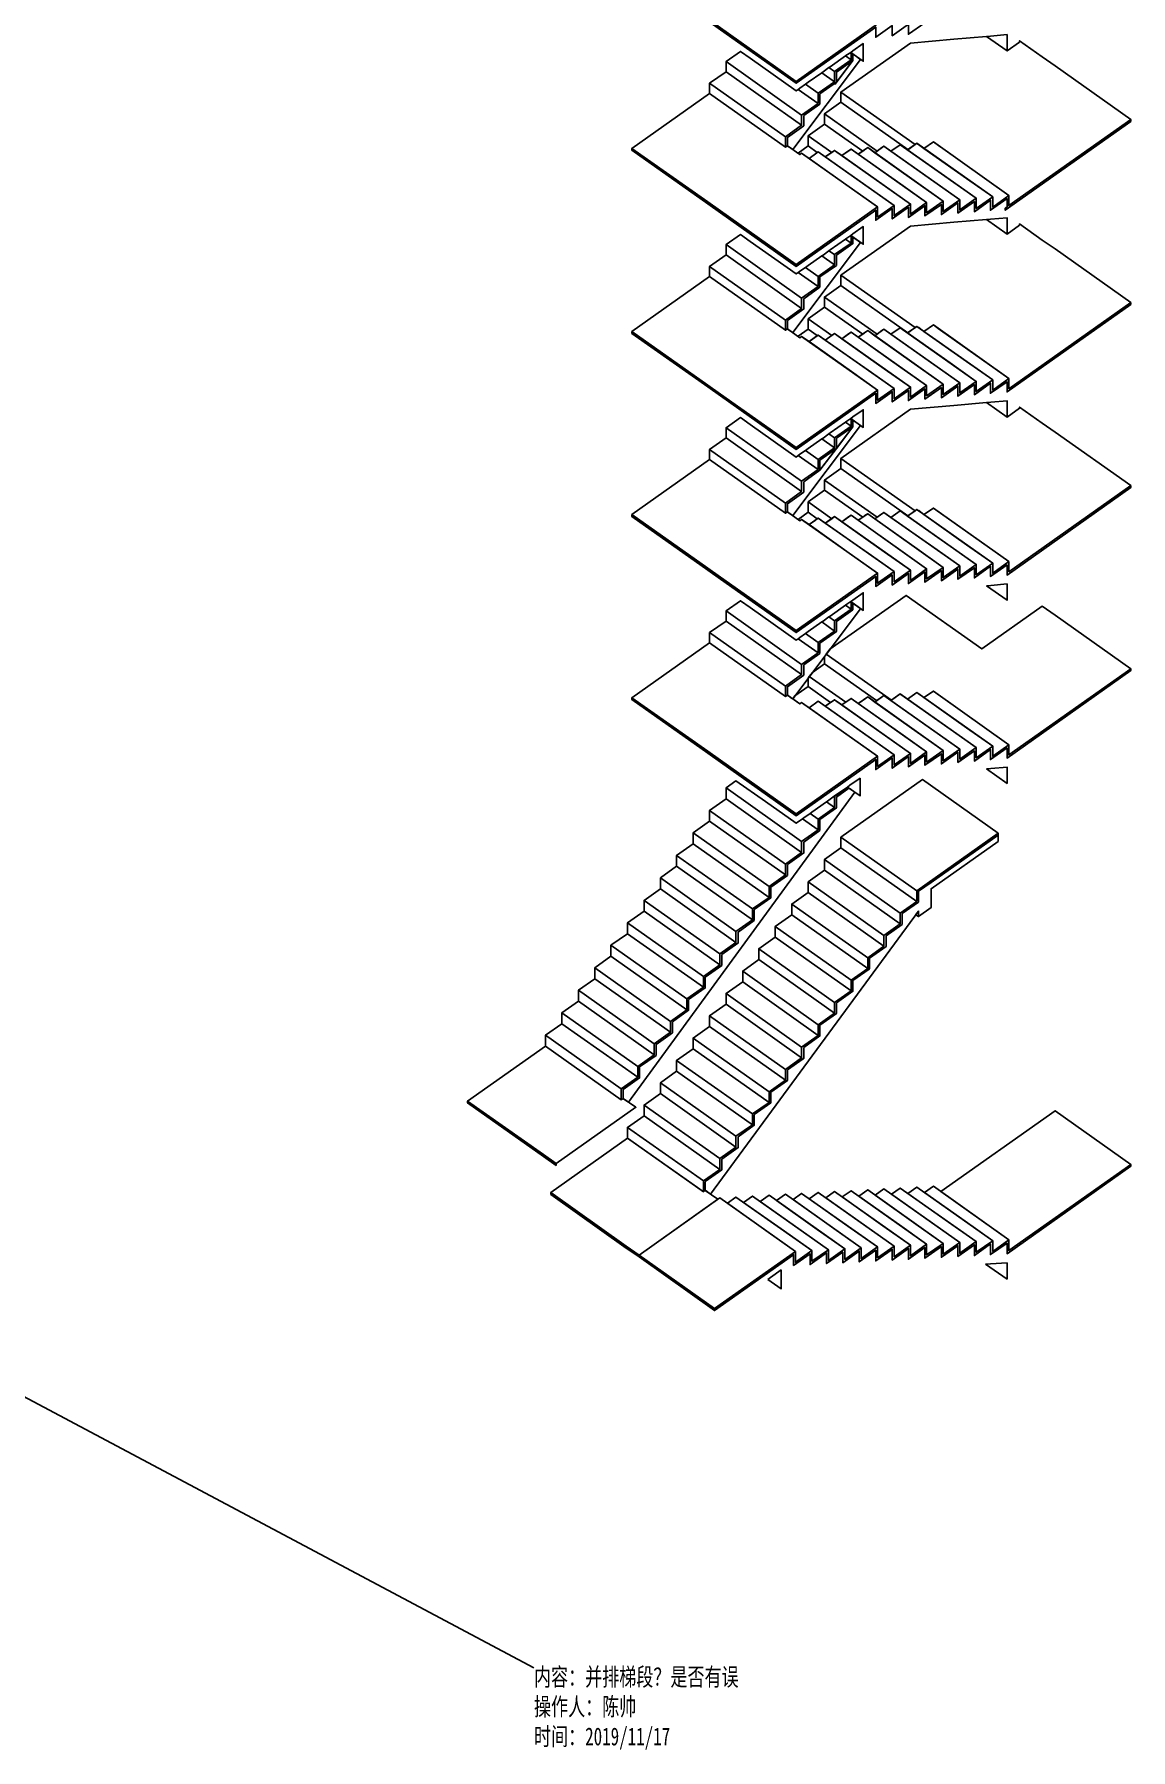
# Model space of a CAD drawing. Extents: x -678900 to 2378000, y 0 to 1840591.
# Drawn here: x -117251 to -104973, y 671671 to 690882 of the extents above; entities that cross this region are included whole.
import ezdxf

# ---------------------------------------------------------------- set-up
doc = ezdxf.new("R2010")
doc.units = 0
doc.header["$LTSCALE"] = 1000
doc.header["$MEASUREMENT"] = 0
doc.layers.get('0').update_dxf_attribs({"linetype": 'CONTINUOUS'})
doc.layers.add('DXMX_ProjectView_Section_DEFAULT_LT-SW偏左_A_e8a6d85f-36b9-47fb-9d77-73693622d4d9|AE-FLOR', color=151, linetype='CONTINUOUS')
doc.layers.add('verify', color=50, linetype='CONTINUOUS')
doc.styles.add('TH-STYLE2', font='', dxfattribs={"width": 0.7})
doc.styles.get('TH-STYLE2').set_extended_font_data('SimSun')

# ---------------------------------------------------------------- blocks, each defined once
blk = doc.blocks.new('DXMX_View_SectionJoint_DEFAULT_191106104320281993')
at = {"layer": 'DXMX_ProjectView_Section_DEFAULT_LT-SW偏左_A_e8a6d85f-36b9-47fb-9d77-73693622d4d9|AE-FLOR', "ltscale": 0.3, "flags": 128}
for points in [[(-16405, 14994), (-16545, 15094), (-17395, 15694), (-16525, 16309), (-15676, 15710), (-15655, 15724), (-15516, 15625), (-15495, 15639), (-14645, 15039), (-15555, 14394), (-16405, 14994)], [(-15555, 14394), (-14645, 15039)], [(-14115, 15052), (-14300, 14922), (-14300, 15035), (-14480, 14905), (-14480, 15019), (-14665, 14889), (-14665, 15003), (-15555, 14373), (-15555, 14394)], [(-16405, 14973), (-16545, 15073), (-17395, 15673), (-17395, 15694), (-16545, 15094), (-16405, 14994), (-15555, 14394), (-15555, 14373), (-16405, 14973)], [(-13175, 13117), (-13940, 13661), (-13949, 13667), (-14020, 13717), (-14125, 13644), (-14185, 13687), (-14200, 13696), (-14205, 13701), (-14225, 13687), (-15055, 14274), (-14275, 14824), (-13790, 14866), (-13425, 14898), (-13195, 14735), (-13055, 14835), (-13055, 14849), (-12800, 14669), (-12655, 14569), (-11810, 13969), (-13175, 13004), (-13175, 13117)], [(-14945, 14719), (-14920, 14738), (-14805, 14818), (-14805, 14620), (-14945, 14719)], [(-14945, 14719), (-14920, 14738), (-14805, 14818), (-14805, 14620), (-14945, 14719)], [(-14945, 14719), (-14920, 14738), (-14805, 14818), (-14805, 14620), (-14945, 14719)], [(-14945, 14719), (-14920, 14738), (-14805, 14818), (-14805, 14620), (-14945, 14719)], [(-14945, 14719), (-14920, 14738), (-14805, 14818), (-14805, 14620), (-14945, 14719)], [(-13425, 14898), (-13380, 14902), (-13195, 14918), (-13195, 14735), (-13425, 14898)], [(-13425, 14898), (-13380, 14902), (-13195, 14918), (-13195, 14735), (-13425, 14898)], [(-13425, 14898), (-13380, 14902), (-13195, 14918), (-13195, 14735), (-13425, 14898)], [(-13425, 14898), (-13380, 14902), (-13195, 14918), (-13195, 14735), (-13425, 14898)], [(-13425, 14898), (-13380, 14902), (-13195, 14918), (-13195, 14735), (-13425, 14898)], [(-16340, 14617), (-16180, 14730), (-16070, 14653), (-15555, 14288), (-15535, 14305), (-15310, 14147), (-15495, 14017), (-16340, 14617)], [(-16340, 14503), (-16340, 14617), (-15495, 14017), (-15495, 13903), (-16340, 14503)], [(-15675, 13773), (-15495, 13903), (-15495, 14017), (-15310, 14147), (-15310, 14261), (-15125, 14391), (-15125, 14505), (-14940, 14635), (-14940, 14715), (-14935, 14711), (-14920, 14700), (-14920, 14628), (-15105, 14498), (-15105, 14384), (-15290, 14254), (-15290, 14141), (-15470, 14011), (-15470, 13897), (-15655, 13767), (-15655, 13674), (-15660, 13672), (-15675, 13659), (-15675, 13773)], [(-15610, 13641), (-15645, 13667), (-15655, 13674), (-15655, 13767), (-15470, 13897), (-15470, 14011), (-15290, 14141), (-15290, 14254), (-15105, 14384), (-15120, 14363), (-14920, 14628), (-14920, 14700), (-14885, 14675), (-14880, 14674), (-14860, 14659), (-14835, 14641), (-15595, 13632), (-15610, 13641)], [(-15610, 13641), (-15645, 13667), (-15655, 13674), (-15655, 13767), (-15470, 13897), (-15470, 14011), (-15290, 14141), (-15290, 14254), (-15105, 14384), (-15120, 14363), (-14920, 14628), (-14920, 14700), (-14885, 14675), (-14880, 14674), (-14860, 14659), (-14835, 14641), (-15595, 13632), (-15610, 13641)], [(-15610, 13641), (-15645, 13667), (-15655, 13674), (-15655, 13767), (-15470, 13897), (-15470, 14011), (-15290, 14141), (-15290, 14254), (-15105, 14384), (-15120, 14363), (-14920, 14628), (-14920, 14700), (-14885, 14675), (-14880, 14674), (-14860, 14659), (-14835, 14641), (-15595, 13632), (-15610, 13641)], [(-15610, 13641), (-15645, 13667), (-15655, 13674), (-15655, 13767), (-15470, 13897), (-15470, 14011), (-15290, 14141), (-15290, 14254), (-15105, 14384), (-15120, 14363), (-14920, 14628), (-14920, 14700), (-14885, 14675), (-14880, 14674), (-14860, 14659), (-14835, 14641), (-15595, 13632), (-15610, 13641)], [(-15610, 13641), (-15645, 13667), (-15655, 13674), (-15655, 13767), (-15470, 13897), (-15470, 14011), (-15290, 14141), (-15290, 14254), (-15105, 14384), (-15120, 14363), (-14920, 14628), (-14920, 14700), (-14885, 14675), (-14880, 14674), (-14860, 14659), (-14835, 14641), (-15595, 13632), (-15610, 13641)], [(-15190, 14549), (-15175, 14559), (-15005, 14679), (-14940, 14635), (-15125, 14505), (-15190, 14549)], [(-15105, 14498), (-14920, 14628), (-15105, 14384), (-15105, 14498)], [(-15105, 14498), (-14920, 14628), (-15105, 14384), (-15105, 14498)], [(-15105, 14498), (-14920, 14628), (-15105, 14384), (-15105, 14498)], [(-15105, 14498), (-14920, 14628), (-15105, 14384), (-15105, 14498)], [(-15105, 14498), (-14920, 14628), (-15105, 14384), (-15105, 14498)], [(-15005, 14679), (-15000, 14683), (-14945, 14719), (-14940, 14715), (-14940, 14635), (-15005, 14679)], [(-16525, 14373), (-16340, 14503), (-15495, 13903), (-15675, 13773), (-16525, 14373)], [(-15450, 14362), (-15420, 14384), (-15270, 14492), (-15125, 14391), (-15310, 14261), (-15450, 14362)], [(-15270, 14492), (-15255, 14501), (-15190, 14549), (-15125, 14505), (-15125, 14391), (-15270, 14492)], [(-16405, 12944), (-16545, 13044), (-17395, 13644), (-16525, 14259), (-15676, 13659), (-15655, 13674), (-15516, 13574), (-15495, 13589), (-14645, 12989), (-15555, 12344), (-16405, 12944)], [(-16525, 14259), (-16525, 14373), (-15675, 13773), (-15675, 13659), (-16525, 14259)], [(-15535, 14305), (-15515, 14319), (-15450, 14362), (-15310, 14261), (-15310, 14147), (-15535, 14305)], [(-15055, 14160), (-15055, 14274), (-14225, 13687), (-14295, 13637), (-14305, 13631), (-15055, 14160)], [(-14575, 13669), (-14595, 13654), (-14650, 13614), (-15240, 14030), (-15055, 14160), (-14305, 13631), (-14310, 13628), (-14390, 13685), (-14495, 13612), (-14575, 13669)], [(-14755, 13653), (-14775, 13640), (-14810, 13614), (-15240, 13916), (-15240, 14030), (-14650, 13614), (-14675, 13596), (-14755, 13653)], [(-15555, 12344), (-14645, 12989), (-14645, 12875), (-14460, 13005), (-14460, 12891), (-14275, 13021), (-14275, 12907), (-14095, 13037), (-14095, 12923), (-13910, 13053), (-13910, 12939), (-13725, 13069), (-13725, 12955), (-13540, 13085), (-13540, 12971), (-13355, 13101), (-13355, 12987), (-13175, 13117), (-13175, 13004), (-11810, 13969), (-11810, 13947), (-13215, 12952), (-13215, 12974), (-13195, 12988), (-13195, 13081), (-13380, 12951), (-13380, 13065), (-13560, 12935), (-13560, 13049), (-13745, 12919), (-13745, 13033), (-13930, 12903), (-13930, 13017), (-14115, 12887), (-14115, 13001), (-14300, 12871), (-14300, 12985), (-14480, 12855), (-14480, 12969), (-14665, 12839), (-14665, 12953), (-15555, 12323), (-15555, 12344)], [(-15125, 13621), (-15155, 13598), (-15420, 13786), (-15240, 13916), (-14810, 13614), (-14860, 13580), (-14940, 13637), (-14970, 13618), (-15045, 13564), (-15125, 13621)], [(-16405, 12923), (-16545, 13023), (-17395, 13623), (-17395, 13644), (-16545, 13044), (-16405, 12944), (-15555, 12344), (-15555, 12323), (-16405, 12923)], [(-15495, 13589), (-15515, 13574), (-15535, 13590), (-15420, 13672), (-15320, 13598), (-15340, 13582), (-15410, 13532), (-15495, 13589)], [(-15310, 13605), (-15320, 13598), (-15420, 13672), (-15420, 13786), (-15155, 13598), (-15180, 13582), (-15230, 13548), (-15310, 13605)], [(-14095, 13037), (-14385, 13243), (-14860, 13580), (-14755, 13653), (-13910, 13053), (-14095, 12923), (-14095, 13037)], [(-13910, 13053), (-14200, 13259), (-14675, 13596), (-14575, 13669), (-13725, 13069), (-13910, 12939), (-13910, 13053)], [(-13725, 13069), (-14015, 13275), (-14495, 13612), (-14390, 13685), (-13540, 13085), (-13725, 12955), (-13725, 13069)], [(-13540, 13085), (-13830, 13291), (-14310, 13628), (-14205, 13701), (-13355, 13101), (-13540, 12971), (-13540, 13085)], [(-13355, 13101), (-13650, 13307), (-14125, 13644), (-14020, 13717), (-13175, 13117), (-13355, 12987), (-13355, 13101)], [(-14645, 12989), (-14935, 13195), (-15410, 13532), (-15310, 13605), (-14460, 13005), (-14645, 12875), (-14645, 12989)], [(-14460, 13005), (-14750, 13211), (-15230, 13548), (-15125, 13621), (-14275, 13021), (-14460, 12891), (-14460, 13005)], [(-14275, 13021), (-14570, 13227), (-15045, 13564), (-14940, 13637), (-14095, 13037), (-14275, 12907), (-14275, 13021)], [(-16340, 12566), (-16180, 12679), (-16070, 12603), (-15555, 12238), (-15535, 12254), (-15310, 12096), (-15495, 11966), (-16340, 12566)], [(-13175, 11067), (-13940, 11610), (-13950, 11617), (-14020, 11667), (-14125, 11595), (-14184, 11637), (-14185, 11637), (-14200, 11645), (-14205, 11651), (-14225, 11637), (-15055, 12223), (-14275, 12773), (-13790, 12816), (-13425, 12847), (-13195, 12685), (-13055, 12785), (-13055, 12798), (-12800, 12618), (-12655, 12518), (-11810, 11918), (-13175, 10953), (-13175, 11067)], [(-14945, 12669), (-14920, 12688), (-14805, 12768), (-14805, 12570), (-14945, 12669)], [(-14945, 12669), (-14920, 12688), (-14805, 12768), (-14805, 12570), (-14945, 12669)], [(-14945, 12669), (-14920, 12688), (-14805, 12768), (-14805, 12570), (-14945, 12669)], [(-14945, 12669), (-14920, 12688), (-14805, 12768), (-14805, 12570), (-14945, 12669)], [(-14945, 12669), (-14920, 12688), (-14805, 12768), (-14805, 12570), (-14945, 12669)], [(-13425, 12847), (-13380, 12851), (-13195, 12868), (-13195, 12685), (-13425, 12847)], [(-13425, 12847), (-13380, 12851), (-13195, 12868), (-13195, 12685), (-13425, 12847)], [(-13425, 12847), (-13380, 12851), (-13195, 12868), (-13195, 12685), (-13425, 12847)], [(-13425, 12847), (-13380, 12851), (-13195, 12868), (-13195, 12685), (-13425, 12847)], [(-13425, 12847), (-13380, 12851), (-13195, 12868), (-13195, 12685), (-13425, 12847)], [(-16340, 12452), (-16340, 12566), (-15495, 11966), (-15495, 11852), (-16340, 12452)], [(-15675, 11722), (-15495, 11852), (-15495, 11966), (-15310, 12096), (-15310, 12210), (-15125, 12340), (-15125, 12454), (-14940, 12584), (-14940, 12665), (-14935, 12660), (-14920, 12650), (-14920, 12578), (-15105, 12448), (-15105, 12334), (-15290, 12204), (-15290, 12090), (-15470, 11960), (-15470, 11846), (-15655, 11716), (-15655, 11623), (-15660, 11621), (-15675, 11608), (-15675, 11722)], [(-15600, 11583), (-15600, 11584), (-15605, 11586), (-15610, 11590), (-15645, 11616), (-15655, 11623), (-15655, 11716), (-15470, 11846), (-15470, 11960), (-15290, 12090), (-15290, 12204), (-15105, 12334), (-15105, 12448), (-14920, 12578), (-14920, 12650), (-14885, 12625), (-14860, 12609), (-14835, 12590), (-15595, 11581), (-15600, 11583)], [(-15600, 11583), (-15600, 11584), (-15605, 11586), (-15610, 11590), (-15645, 11616), (-15655, 11623), (-15655, 11716), (-15470, 11846), (-15470, 11960), (-15290, 12090), (-15290, 12204), (-15105, 12334), (-15105, 12448), (-14920, 12578), (-14920, 12650), (-14885, 12625), (-14860, 12609), (-14835, 12590), (-15595, 11581), (-15600, 11583)], [(-15600, 11583), (-15600, 11584), (-15605, 11586), (-15610, 11590), (-15645, 11616), (-15655, 11623), (-15655, 11716), (-15470, 11846), (-15470, 11960), (-15290, 12090), (-15290, 12204), (-15105, 12334), (-15105, 12448), (-14920, 12578), (-14920, 12650), (-14885, 12625), (-14860, 12609), (-14835, 12590), (-15595, 11581), (-15600, 11583)], [(-15600, 11583), (-15600, 11584), (-15605, 11586), (-15610, 11590), (-15645, 11616), (-15655, 11623), (-15655, 11716), (-15470, 11846), (-15470, 11960), (-15290, 12090), (-15290, 12204), (-15105, 12334), (-15105, 12448), (-14920, 12578), (-14920, 12650), (-14885, 12625), (-14860, 12609), (-14835, 12590), (-15595, 11581), (-15600, 11583)], [(-15600, 11583), (-15600, 11584), (-15605, 11586), (-15610, 11590), (-15645, 11616), (-15655, 11623), (-15655, 11716), (-15470, 11846), (-15470, 11960), (-15290, 12090), (-15290, 12204), (-15105, 12334), (-15105, 12448), (-14920, 12578), (-14920, 12650), (-14885, 12625), (-14860, 12609), (-14835, 12590), (-15595, 11581), (-15600, 11583)], [(-15270, 12441), (-15255, 12450), (-15190, 12498), (-15125, 12454), (-15125, 12340), (-15270, 12441)], [(-15190, 12498), (-15175, 12508), (-15005, 12628), (-14940, 12584), (-15125, 12454), (-15190, 12498)], [(-15005, 12628), (-15000, 12632), (-14945, 12669), (-14940, 12665), (-14940, 12584), (-15005, 12628)], [(-16525, 12322), (-16340, 12452), (-15495, 11852), (-15675, 11722), (-16525, 12322)], [(-16525, 12208), (-16525, 12322), (-15675, 11722), (-15675, 11608), (-16525, 12208)], [(-15535, 12254), (-15515, 12268), (-15450, 12311), (-15310, 12210), (-15310, 12096), (-15535, 12254)], [(-15450, 12311), (-15420, 12333), (-15270, 12441), (-15125, 12340), (-15310, 12210), (-15450, 12311)], [(-16405, 10893), (-16545, 10993), (-17395, 11593), (-16525, 12208), (-15676, 11609), (-15655, 11623), (-15516, 11524), (-15495, 11538), (-14645, 10938), (-15555, 10293), (-16405, 10893)], [(-14575, 11619), (-14595, 11604), (-14650, 11564), (-15240, 11979), (-15055, 12109), (-14305, 11580), (-14310, 11578), (-14390, 11635), (-14495, 11562), (-14575, 11619)], [(-15055, 12109), (-15055, 12223), (-14225, 11637), (-14295, 11586), (-14305, 11580), (-15055, 12109)], [(-15555, 10293), (-14645, 10938), (-14645, 10824), (-14460, 10954), (-14460, 10840), (-14275, 10970), (-14275, 10857), (-14095, 10987), (-14095, 10873), (-13910, 11003), (-13910, 10889), (-13725, 11019), (-13725, 10905), (-13540, 11035), (-13540, 10921), (-13355, 11051), (-13355, 10937), (-13175, 11067), (-13175, 10953), (-11810, 11918), (-11810, 11897), (-13195, 10917), (-13195, 11031), (-13380, 10901), (-13380, 11015), (-13560, 10885), (-13560, 10999), (-13745, 10869), (-13745, 10982), (-13930, 10852), (-13930, 10966), (-14115, 10836), (-14115, 10950), (-14300, 10820), (-14300, 10934), (-14480, 10804), (-14480, 10918), (-14665, 10788), (-14665, 10902), (-15555, 10272), (-15555, 10293)], [(-14755, 11603), (-14775, 11590), (-14810, 11564), (-15240, 11865), (-15240, 11979), (-14650, 11564), (-14675, 11546), (-14755, 11603)], [(-15125, 11570), (-15155, 11548), (-15420, 11735), (-15240, 11865), (-14810, 11564), (-14860, 11530), (-14940, 11587), (-14970, 11568), (-15045, 11513), (-15125, 11570)], [(-15310, 11554), (-15320, 11548), (-15420, 11621), (-15420, 11735), (-15155, 11548), (-15180, 11532), (-15230, 11497), (-15310, 11554)], [(-16405, 10872), (-16545, 10972), (-17395, 11572), (-17395, 11593), (-16545, 10993), (-16405, 10893), (-15555, 10293), (-15555, 10272), (-16405, 10872)], [(-15495, 11538), (-15515, 11523), (-15535, 11540), (-15420, 11621), (-15320, 11548), (-15340, 11532), (-15410, 11481), (-15495, 11538)], [(-14645, 10938), (-14935, 11144), (-15410, 11481), (-15310, 11554), (-14460, 10954), (-14645, 10824), (-14645, 10938)], [(-14460, 10954), (-14750, 11160), (-15230, 11497), (-15125, 11570), (-14275, 10970), (-14460, 10840), (-14460, 10954)], [(-14275, 10970), (-14570, 11176), (-15045, 11513), (-14940, 11587), (-14095, 10987), (-14275, 10857), (-14275, 10970)], [(-14095, 10987), (-14385, 11192), (-14860, 11530), (-14755, 11603), (-13910, 11003), (-14095, 10873), (-14095, 10987)], [(-13910, 11003), (-14200, 11209), (-14675, 11546), (-14575, 11619), (-13725, 11019), (-13910, 10889), (-13910, 11003)], [(-13725, 11019), (-14015, 11225), (-14495, 11562), (-14390, 11635), (-13540, 11035), (-13725, 10905), (-13725, 11019)], [(-13540, 11035), (-13830, 11241), (-14310, 11578), (-14205, 11651), (-13355, 11051), (-13540, 10921), (-13540, 11035)], [(-13355, 11051), (-13650, 11257), (-14125, 11594), (-14020, 11667), (-13175, 11067), (-13355, 10937), (-13355, 11051)], [(-13175, 9016), (-13940, 9559), (-13950, 9567), (-14020, 9616), (-14125, 9544), (-14184, 9587), (-14185, 9586), (-14200, 9595), (-14205, 9600), (-14225, 9586), (-15055, 10172), (-14275, 10722), (-13790, 10765), (-13425, 10797), (-13195, 10634), (-13055, 10734), (-13055, 10747), (-12800, 10567), (-12655, 10467), (-11810, 9867), (-13175, 8902), (-13175, 9016)], [(-13425, 10797), (-13375, 10801), (-13195, 10817), (-13195, 10634), (-13425, 10797)], [(-13425, 10797), (-13375, 10801), (-13195, 10817), (-13195, 10634), (-13425, 10797)], [(-13425, 10797), (-13375, 10801), (-13195, 10817), (-13195, 10634), (-13425, 10797)], [(-13425, 10797), (-13375, 10801), (-13195, 10817), (-13195, 10634), (-13425, 10797)], [(-13425, 10797), (-13375, 10801), (-13195, 10817), (-13195, 10634), (-13425, 10797)], [(-16340, 10516), (-16180, 10629), (-16070, 10552), (-15555, 10187), (-15535, 10204), (-15310, 10046), (-15495, 9916), (-16340, 10516)], [(-15675, 9672), (-15495, 9802), (-15495, 9916), (-15310, 10046), (-15310, 10159), (-15125, 10289), (-15125, 10403), (-14940, 10533), (-14940, 10614), (-14935, 10609), (-14920, 10599), (-14920, 10527), (-15105, 10397), (-15105, 10283), (-15290, 10153), (-15290, 10039), (-15470, 9909), (-15470, 9795), (-15655, 9665), (-15655, 9573), (-15660, 9570), (-15675, 9558), (-15675, 9672)], [(-15600, 9532), (-15600, 9533), (-15605, 9536), (-15610, 9539), (-15645, 9565), (-15655, 9573), (-15655, 9665), (-15470, 9795), (-15470, 9909), (-15290, 10039), (-14920, 10527), (-14920, 10599), (-14885, 10574), (-14860, 10558), (-14835, 10539), (-15595, 9531), (-15600, 9532)], [(-15600, 9532), (-15600, 9533), (-15605, 9536), (-15610, 9539), (-15645, 9565), (-15655, 9573), (-15655, 9665), (-15470, 9795), (-15470, 9909), (-15290, 10039), (-14920, 10527), (-14920, 10599), (-14885, 10574), (-14860, 10558), (-14835, 10539), (-15595, 9531), (-15600, 9532)], [(-15600, 9532), (-15600, 9533), (-15605, 9536), (-15610, 9539), (-15645, 9565), (-15655, 9573), (-15655, 9665), (-15470, 9795), (-15470, 9909), (-15290, 10039), (-14920, 10527), (-14920, 10599), (-14885, 10574), (-14860, 10558), (-14835, 10539), (-15595, 9531), (-15600, 9532)], [(-15600, 9532), (-15600, 9533), (-15605, 9536), (-15610, 9539), (-15645, 9565), (-15655, 9573), (-15655, 9665), (-15470, 9795), (-15470, 9909), (-15290, 10039), (-14920, 10527), (-14920, 10599), (-14885, 10574), (-14860, 10558), (-14835, 10539), (-15595, 9531), (-15600, 9532)], [(-15600, 9532), (-15600, 9533), (-15605, 9536), (-15610, 9539), (-15645, 9565), (-15655, 9573), (-15655, 9665), (-15470, 9795), (-15470, 9909), (-15290, 10039), (-14920, 10527), (-14920, 10599), (-14885, 10574), (-14860, 10558), (-14835, 10539), (-15595, 9531), (-15600, 9532)], [(-15190, 10448), (-15175, 10457), (-15005, 10578), (-14940, 10533), (-15125, 10403), (-15190, 10448)], [(-15005, 10578), (-15000, 10582), (-14945, 10618), (-14940, 10614), (-14940, 10533), (-15005, 10578)], [(-14945, 10618), (-14920, 10637), (-14805, 10717), (-14805, 10519), (-14945, 10618)], [(-14945, 10618), (-14920, 10637), (-14805, 10717), (-14805, 10519), (-14945, 10618)], [(-14945, 10618), (-14920, 10637), (-14805, 10717), (-14805, 10519), (-14945, 10618)], [(-14945, 10618), (-14920, 10637), (-14805, 10717), (-14805, 10519), (-14945, 10618)], [(-14945, 10618), (-14920, 10637), (-14805, 10717), (-14805, 10519), (-14945, 10618)], [(-16525, 10272), (-16340, 10402), (-15495, 9802), (-15675, 9672), (-16525, 10272)], [(-16340, 10402), (-16340, 10516), (-15495, 9916), (-15495, 9802), (-16340, 10402)], [(-15450, 10261), (-15420, 10283), (-15270, 10391), (-15125, 10289), (-15310, 10159), (-15450, 10261)], [(-15270, 10391), (-15255, 10400), (-15190, 10448), (-15125, 10403), (-15125, 10289), (-15270, 10391)], [(-15105, 10397), (-14920, 10527), (-15105, 10283), (-15105, 10397)], [(-15105, 10397), (-14920, 10527), (-15105, 10283), (-15105, 10397)], [(-15105, 10397), (-14920, 10527), (-15105, 10283), (-15105, 10397)], [(-15105, 10397), (-14920, 10527), (-15105, 10283), (-15105, 10397)], [(-15105, 10397), (-14920, 10527), (-15105, 10283), (-15105, 10397)], [(-16525, 10158), (-16525, 10272), (-15675, 9672), (-15675, 9558), (-16525, 10158)], [(-15535, 10204), (-15515, 10218), (-15450, 10261), (-15310, 10159), (-15310, 10046), (-15535, 10204)], [(-15290, 10153), (-15105, 10283), (-15290, 10039), (-15290, 10153)], [(-15290, 10153), (-15105, 10283), (-15290, 10039), (-15290, 10153)], [(-15290, 10153), (-15105, 10283), (-15290, 10039), (-15290, 10153)], [(-15290, 10153), (-15105, 10283), (-15290, 10039), (-15290, 10153)], [(-15290, 10153), (-15105, 10283), (-15290, 10039), (-15290, 10153)], [(-16405, 8843), (-16545, 8943), (-17395, 9543), (-16525, 10158), (-15676, 9558), (-15655, 9573), (-15516, 9473), (-15495, 9488), (-14645, 8888), (-15555, 8243), (-16405, 8843)], [(-14575, 9568), (-14595, 9553), (-14650, 9513), (-15240, 9928), (-15055, 10058), (-14305, 9529), (-14310, 9527), (-14390, 9584), (-14495, 9511), (-14575, 9568)], [(-15055, 10058), (-15055, 10172), (-14225, 9586), (-14295, 9535), (-14305, 9529), (-15055, 10058)], [(-15555, 8243), (-14645, 8888), (-14645, 8774), (-14460, 8904), (-14460, 8790), (-14275, 8920), (-14275, 8806), (-14095, 8936), (-14095, 8822), (-13910, 8952), (-13910, 8838), (-13725, 8968), (-13725, 8854), (-13540, 8984), (-13540, 8870), (-13355, 9000), (-13355, 8886), (-13175, 9016), (-13175, 8902), (-11810, 9867), (-11810, 9846), (-13195, 8866), (-13195, 8980), (-13380, 8850), (-13380, 8964), (-13560, 8834), (-13560, 8948), (-13745, 8818), (-13745, 8932), (-13930, 8802), (-13930, 8916), (-14115, 8786), (-14115, 8900), (-14300, 8770), (-14300, 8884), (-14480, 8754), (-14480, 8868), (-14665, 8738), (-14665, 8851), (-15555, 8221), (-15555, 8243)], [(-15125, 9520), (-15155, 9497), (-15420, 9685), (-15240, 9815), (-14810, 9513), (-14860, 9479), (-14940, 9536), (-14970, 9517), (-15045, 9463), (-15125, 9520)], [(-14755, 9552), (-14775, 9539), (-14810, 9513), (-15240, 9815), (-15240, 9928), (-14650, 9513), (-14675, 9495), (-14755, 9552)], [(-15310, 9504), (-15320, 9497), (-15420, 9571), (-15420, 9685), (-15155, 9497), (-15180, 9481), (-15230, 9447), (-15310, 9504)], [(-13355, 9000), (-13650, 9206), (-14125, 9543), (-14020, 9616), (-13175, 9016), (-13355, 8886), (-13355, 9000)], [(-16405, 8821), (-16545, 8921), (-17395, 9521), (-17395, 9543), (-16545, 8943), (-16405, 8843), (-15555, 8243), (-15555, 8221), (-16405, 8821)], [(-15495, 9488), (-15515, 9473), (-15535, 9489), (-15420, 9571), (-15320, 9497), (-15340, 9481), (-15410, 9431), (-15495, 9488)], [(-14645, 8888), (-14935, 9094), (-15410, 9431), (-15310, 9504), (-14460, 8904), (-14645, 8774), (-14645, 8888)], [(-14460, 8904), (-14750, 9110), (-15230, 9447), (-15125, 9520), (-14275, 8920), (-14460, 8790), (-14460, 8904)], [(-14275, 8920), (-14570, 9126), (-15045, 9463), (-14940, 9536), (-14095, 8936), (-14275, 8806), (-14275, 8920)], [(-14095, 8936), (-14385, 9142), (-14860, 9479), (-14755, 9552), (-13910, 8952), (-14095, 8822), (-14095, 8936)], [(-13910, 8952), (-14200, 9158), (-14675, 9495), (-14575, 9568), (-13725, 8968), (-13910, 8838), (-13910, 8952)], [(-13725, 8968), (-14015, 9174), (-14495, 9511), (-14390, 9584), (-13540, 8984), (-13725, 8854), (-13725, 8968)], [(-13540, 8984), (-13830, 9190), (-14310, 9527), (-14205, 9600), (-13355, 9000), (-13540, 8870), (-13540, 8984)], [(-14945, 8568), (-14920, 8586), (-14805, 8667), (-14805, 8469), (-14945, 8568)], [(-14945, 8568), (-14920, 8586), (-14805, 8667), (-14805, 8469), (-14945, 8568)], [(-14945, 8568), (-14920, 8586), (-14805, 8667), (-14805, 8469), (-14945, 8568)], [(-14945, 8568), (-14920, 8586), (-14805, 8667), (-14805, 8469), (-14945, 8568)], [(-14945, 8568), (-14920, 8586), (-14805, 8667), (-14805, 8469), (-14945, 8568)], [(-13425, 8746), (-13375, 8750), (-13195, 8766), (-13195, 8583), (-13425, 8746)], [(-13425, 8746), (-13375, 8750), (-13195, 8766), (-13195, 8583), (-13425, 8746)], [(-13425, 8746), (-13375, 8750), (-13195, 8766), (-13195, 8583), (-13425, 8746)], [(-13425, 8746), (-13375, 8750), (-13195, 8766), (-13195, 8583), (-13425, 8746)], [(-13425, 8746), (-13375, 8750), (-13195, 8766), (-13195, 8583), (-13425, 8746)], [(-16340, 8465), (-16180, 8578), (-16070, 8501), (-15555, 8137), (-15535, 8153), (-15310, 7995), (-15495, 7865), (-16340, 8465)], [(-16340, 8351), (-16340, 8465), (-15495, 7865), (-15495, 7751), (-16340, 8351)], [(-15675, 7621), (-15495, 7751), (-15495, 7865), (-15310, 7995), (-15310, 8109), (-15125, 8239), (-15125, 8353), (-14940, 8483), (-14940, 8564), (-14935, 8559), (-14920, 8549), (-14920, 8477), (-15105, 8347), (-15105, 8233), (-15290, 8103), (-15290, 7989), (-15470, 7859), (-15470, 7745), (-15655, 7615), (-15655, 7522), (-15660, 7520), (-15675, 7507), (-15675, 7621)], [(-15615, 7492), (-15615, 7495), (-15620, 7497), (-15625, 7500), (-15645, 7515), (-15655, 7522), (-15655, 7615), (-15470, 7745), (-15470, 7859), (-15290, 7989), (-15290, 8103), (-15105, 8233), (-15105, 8347), (-14920, 8477), (-14920, 8549), (-14885, 8524), (-14870, 8514), (-14845, 8494), (-14835, 8489), (-15595, 7480), (-15615, 7492)], [(-15615, 7492), (-15615, 7495), (-15620, 7497), (-15625, 7500), (-15645, 7515), (-15655, 7522), (-15655, 7615), (-15470, 7745), (-15470, 7859), (-15290, 7989), (-15290, 8103), (-15105, 8233), (-15105, 8347), (-14920, 8477), (-14920, 8549), (-14885, 8524), (-14870, 8514), (-14845, 8494), (-14835, 8489), (-15595, 7480), (-15615, 7492)], [(-15615, 7492), (-15615, 7495), (-15620, 7497), (-15625, 7500), (-15645, 7515), (-15655, 7522), (-15655, 7615), (-15470, 7745), (-15470, 7859), (-15290, 7989), (-15290, 8103), (-15105, 8233), (-15105, 8347), (-14920, 8477), (-14920, 8549), (-14885, 8524), (-14870, 8514), (-14845, 8494), (-14835, 8489), (-15595, 7480), (-15615, 7492)], [(-15615, 7492), (-15615, 7495), (-15620, 7497), (-15625, 7500), (-15645, 7515), (-15655, 7522), (-15655, 7615), (-15470, 7745), (-15470, 7859), (-15290, 7989), (-15290, 8103), (-15105, 8233), (-15105, 8347), (-14920, 8477), (-14920, 8549), (-14885, 8524), (-14870, 8514), (-14845, 8494), (-14835, 8489), (-15595, 7480), (-15615, 7492)], [(-15615, 7492), (-15615, 7495), (-15620, 7497), (-15625, 7500), (-15645, 7515), (-15655, 7522), (-15655, 7615), (-15470, 7745), (-15470, 7859), (-15290, 7989), (-15290, 8103), (-15105, 8233), (-15105, 8347), (-14920, 8477), (-14920, 8549), (-14885, 8524), (-14870, 8514), (-14845, 8494), (-14835, 8489), (-15595, 7480), (-15615, 7492)], [(-13175, 6966), (-13940, 7509), (-13950, 7516), (-14020, 7566), (-14125, 7494), (-14184, 7536), (-14185, 7536), (-14205, 7550), (-14310, 7477), (-14385, 7529), (-14390, 7534), (-14490, 7463), (-15220, 7979), (-15180, 8034), (-14325, 8637), (-13477, 8038), (-12800, 8517), (-12655, 8417), (-11810, 7817), (-13175, 6852), (-13175, 6966)], [(-15190, 8397), (-15175, 8407), (-15005, 8527), (-14940, 8483), (-15125, 8353), (-15190, 8397)], [(-15005, 8527), (-15000, 8531), (-14945, 8568), (-14940, 8564), (-14940, 8483), (-15005, 8527)], [(-16525, 8221), (-16340, 8351), (-15495, 7751), (-15675, 7621), (-16525, 8221)], [(-15450, 8210), (-15420, 8232), (-15270, 8340), (-15125, 8239), (-15310, 8109), (-15450, 8210)], [(-15270, 8340), (-15255, 8349), (-15190, 8397), (-15125, 8353), (-15125, 8239), (-15270, 8340)], [(-16405, 6792), (-16545, 6892), (-17395, 7492), (-16525, 8107), (-15676, 7507), (-15655, 7522), (-15516, 7422), (-15495, 7437), (-14645, 6837), (-15555, 6192), (-16405, 6792)], [(-16525, 8107), (-16525, 8221), (-15675, 7621), (-15675, 7507), (-16525, 8107)], [(-15535, 8153), (-15515, 8167), (-15450, 8210), (-15310, 8109), (-15310, 7995), (-15535, 8153)], [(-15240, 7870), (-15240, 7955), (-15220, 7977), (-15220, 7979), (-14490, 7463), (-14495, 7460), (-14575, 7517), (-14630, 7476), (-14655, 7459), (-15240, 7870)], [(-15555, 6192), (-14645, 6837), (-14645, 6723), (-14460, 6853), (-14460, 6739), (-14275, 6869), (-14275, 6755), (-14095, 6885), (-14095, 6771), (-13910, 6901), (-13910, 6787), (-13725, 6917), (-13725, 6804), (-13540, 6934), (-13540, 6820), (-13355, 6950), (-13355, 6836), (-13175, 6966), (-13175, 6852), (-11810, 7817), (-11810, 7796), (-13195, 6816), (-13195, 6929), (-13380, 6799), (-13380, 6913), (-13560, 6783), (-13560, 6897), (-13745, 6767), (-13745, 6881), (-13930, 6751), (-13930, 6865), (-14115, 6735), (-14115, 6849), (-14300, 6719), (-14300, 6833), (-14480, 6703), (-14480, 6817), (-14665, 6687), (-14665, 6801), (-15555, 6171), (-15555, 6192)], [(-15125, 7469), (-15170, 7439), (-15420, 7618), (-15420, 7711), (-15410, 7728), (-15410, 7730), (-15000, 7443), (-15040, 7415), (-15045, 7412), (-15125, 7469)], [(-14940, 7485), (-15000, 7443), (-15410, 7730), (-15375, 7773), (-15240, 7870), (-14655, 7459), (-14675, 7444), (-14755, 7501), (-14845, 7439), (-14860, 7428), (-14940, 7485)], [(-15495, 7437), (-15515, 7423), (-15595, 7481), (-15570, 7513), (-15420, 7618), (-15170, 7439), (-15225, 7400), (-15230, 7396), (-15310, 7453), (-15410, 7380), (-15495, 7437)], [(-14095, 6885), (-14385, 7091), (-14860, 7428), (-14755, 7501), (-13910, 6901), (-14095, 6771), (-14095, 6885)], [(-13910, 6901), (-14200, 7107), (-14675, 7444), (-14575, 7517), (-13725, 6917), (-13910, 6787), (-13910, 6901)], [(-13725, 6917), (-14015, 7123), (-14495, 7460), (-14390, 7534), (-13540, 6934), (-13725, 6804), (-13725, 6917)], [(-13540, 6934), (-13830, 7139), (-14310, 7477), (-14205, 7550), (-13355, 6950), (-13540, 6820), (-13540, 6934)], [(-13355, 6950), (-13650, 7156), (-14125, 7493), (-14020, 7566), (-13175, 6966), (-13355, 6836), (-13355, 6950)], [(-16405, 6771), (-16545, 6871), (-17395, 7471), (-17395, 7492), (-16545, 6892), (-16405, 6792), (-15555, 6192), (-15555, 6171), (-16405, 6771)], [(-15595, 7481), (-15595, 7480), (-15515, 7422)], [(-14645, 6837), (-14935, 7043), (-15410, 7380), (-15310, 7453), (-14460, 6853), (-14645, 6723), (-14645, 6837)], [(-14460, 6853), (-14750, 7059), (-15230, 7396), (-15125, 7469), (-14275, 6869), (-14460, 6739), (-14460, 6853)], [(-14275, 6869), (-14570, 7075), (-15045, 7412), (-14940, 7485), (-14095, 6885), (-14275, 6755), (-14275, 6869)], [(-16340, 6481), (-16230, 6561), (-15900, 6330), (-15555, 6086), (-15485, 6136), (-15310, 6011), (-15495, 5881), (-16340, 6481)], [(-15055, 5930), (-14140, 6575), (-13295, 5975), (-14205, 5330), (-15055, 5930)], [(-14980, 6492), (-14955, 6511), (-14840, 6591), (-14840, 6393), (-14980, 6492)], [(-14980, 6492), (-14955, 6511), (-14840, 6591), (-14840, 6393), (-14980, 6492)], [(-14980, 6492), (-14955, 6511), (-14840, 6591), (-14840, 6393), (-14980, 6492)], [(-14980, 6492), (-14955, 6511), (-14840, 6591), (-14840, 6393), (-14980, 6492)], [(-14980, 6492), (-14955, 6511), (-14840, 6591), (-14840, 6393), (-14980, 6492)], [(-13425, 6696), (-13375, 6700), (-13195, 6716), (-13195, 6533), (-13425, 6696)], [(-13425, 6696), (-13375, 6700), (-13195, 6716), (-13195, 6533), (-13425, 6696)], [(-13425, 6696), (-13375, 6700), (-13195, 6716), (-13195, 6533), (-13425, 6696)], [(-13425, 6696), (-13375, 6700), (-13195, 6716), (-13195, 6533), (-13425, 6696)], [(-13425, 6696), (-13375, 6700), (-13195, 6716), (-13195, 6533), (-13425, 6696)], [(-17515, 3111), (-17330, 3241), (-17330, 3363), (-17145, 3493), (-17145, 3615), (-16965, 3745), (-16965, 3867), (-16780, 3997), (-16780, 4119), (-16595, 4249), (-16595, 4370), (-16410, 4500), (-16410, 4622), (-16230, 4752), (-16230, 4874), (-16045, 5004), (-16045, 5126), (-15860, 5256), (-15860, 5378), (-15675, 5508), (-15675, 5629), (-15495, 5759), (-15495, 5881), (-15310, 6011), (-15310, 6133), (-15125, 6263), (-15125, 6385), (-14980, 6489), (-14975, 6487), (-14965, 6478), (-15105, 6378), (-15105, 6257), (-15290, 6127), (-15290, 6005), (-15470, 5875), (-15470, 5753), (-15655, 5623), (-15655, 5501), (-15840, 5371), (-15840, 5250), (-16025, 5120), (-16025, 4998), (-16205, 4868), (-16205, 4746), (-16390, 4616), (-16390, 4494), (-16575, 4364), (-16575, 4242), (-16760, 4112), (-16760, 3991), (-16940, 3861), (-16940, 3739), (-17125, 3609), (-17125, 3487), (-17310, 3357), (-17310, 3235), (-17495, 3105), (-17495, 3002), (-17515, 2990), (-17515, 3111)], [(-17435, 2964), (-17440, 2965), (-17485, 2997), (-17495, 3005), (-17495, 3105), (-17310, 3235), (-17310, 3357), (-17125, 3487), (-17125, 3609), (-16940, 3739), (-16940, 3861), (-16760, 3991), (-16760, 4112), (-16575, 4242), (-16575, 4364), (-16390, 4494), (-16390, 4616), (-16211, 4742), (-16205, 4750), (-16205, 4868), (-16025, 4998), (-16025, 5120), (-15840, 5250), (-15840, 5371), (-15655, 5501), (-15655, 5623), (-15470, 5753), (-15470, 5875), (-15290, 6005), (-15290, 6127), (-15105, 6257), (-15105, 6378), (-14965, 6478), (-14945, 6466), (-14905, 6436), (-14900, 6434), (-17435, 2963), (-17435, 2964), (-17440, 2965)], [(-17435, 2964), (-17440, 2965), (-17485, 2997), (-17495, 3005), (-17495, 3105), (-17310, 3235), (-17310, 3357), (-17125, 3487), (-17125, 3609), (-16940, 3739), (-16940, 3861), (-16760, 3991), (-16760, 4112), (-16575, 4242), (-16575, 4364), (-16390, 4494), (-16390, 4616), (-16211, 4742), (-16205, 4750), (-16205, 4868), (-16025, 4998), (-16025, 5120), (-15840, 5250), (-15840, 5371), (-15655, 5501), (-15655, 5623), (-15470, 5753), (-15470, 5875), (-15290, 6005), (-15290, 6127), (-15105, 6257), (-15105, 6378), (-14965, 6478), (-14945, 6466), (-14905, 6436), (-14900, 6434), (-17435, 2963), (-17435, 2964), (-17440, 2965)], [(-17435, 2964), (-17440, 2965), (-17485, 2997), (-17495, 3005), (-17495, 3105), (-17310, 3235), (-17310, 3357), (-17125, 3487), (-17125, 3609), (-16940, 3739), (-16940, 3861), (-16760, 3991), (-16760, 4112), (-16575, 4242), (-16575, 4364), (-16390, 4494), (-16390, 4616), (-16211, 4742), (-16205, 4750), (-16205, 4868), (-16025, 4998), (-16025, 5120), (-15840, 5250), (-15840, 5371), (-15655, 5501), (-15655, 5623), (-15470, 5753), (-15470, 5875), (-15290, 6005), (-15290, 6127), (-15105, 6257), (-15105, 6378), (-14965, 6478), (-14945, 6466), (-14905, 6436), (-14900, 6434), (-17435, 2963), (-17435, 2964), (-17440, 2965)], [(-17435, 2964), (-17440, 2965), (-17485, 2997), (-17495, 3005), (-17495, 3105), (-17310, 3235), (-17310, 3357), (-17125, 3487), (-17125, 3609), (-16940, 3739), (-16940, 3861), (-16760, 3991), (-16760, 4112), (-16575, 4242), (-16575, 4364), (-16390, 4494), (-16390, 4616), (-16211, 4742), (-16205, 4750), (-16205, 4868), (-16025, 4998), (-16025, 5120), (-15840, 5250), (-15840, 5371), (-15655, 5501), (-15655, 5623), (-15470, 5753), (-15470, 5875), (-15290, 6005), (-15290, 6127), (-15105, 6257), (-15105, 6378), (-14965, 6478), (-14945, 6466), (-14905, 6436), (-14900, 6434), (-17435, 2963), (-17435, 2964), (-17440, 2965)], [(-17435, 2964), (-17440, 2965), (-17485, 2997), (-17495, 3005), (-17495, 3105), (-17310, 3235), (-17310, 3357), (-17125, 3487), (-17125, 3609), (-16940, 3739), (-16940, 3861), (-16760, 3991), (-16760, 4112), (-16575, 4242), (-16575, 4364), (-16390, 4494), (-16390, 4616), (-16211, 4742), (-16205, 4750), (-16205, 4868), (-16025, 4998), (-16025, 5120), (-15840, 5250), (-15840, 5371), (-15655, 5501), (-15655, 5623), (-15470, 5753), (-15470, 5875), (-15290, 6005), (-15290, 6127), (-15105, 6257), (-15105, 6378), (-14965, 6478), (-14945, 6466), (-14905, 6436), (-14900, 6434), (-17435, 2963), (-17435, 2964), (-17440, 2965)], [(-16525, 6229), (-16340, 6359), (-15495, 5759), (-15675, 5629), (-16525, 6229)], [(-16340, 6359), (-16340, 6481), (-15495, 5881), (-15495, 5759), (-16340, 6359)], [(-15215, 6327), (-15205, 6333), (-15130, 6388), (-15125, 6385), (-15125, 6263), (-15215, 6327)], [(-15130, 6388), (-14980, 6492), (-14980, 6489), (-15125, 6385), (-15130, 6388)], [(-16525, 6108), (-16525, 6229), (-15675, 5629), (-15675, 5508), (-16525, 6108)], [(-15485, 6136), (-15470, 6148), (-15400, 6197), (-15310, 6133), (-15310, 6011), (-15485, 6136)], [(-15400, 6197), (-15380, 6211), (-15215, 6327), (-15125, 6263), (-15310, 6133), (-15400, 6197)], [(-16710, 5978), (-16525, 6108), (-15675, 5508), (-15860, 5378), (-16710, 5978)], [(-16710, 5856), (-16710, 5978), (-15860, 5378), (-15860, 5256), (-16710, 5856)], [(-16595, 2080), (-16410, 2210), (-16410, 2330), (-16230, 2460), (-16230, 2580), (-16045, 2710), (-16045, 2830), (-15860, 2960), (-15860, 3080), (-15675, 3210), (-15675, 3330), (-15495, 3460), (-15495, 3580), (-15310, 3710), (-15310, 3830), (-15125, 3960), (-15125, 4080), (-14940, 4210), (-14940, 4330), (-14755, 4460), (-14755, 4580), (-14575, 4710), (-14575, 4830), (-14390, 4960), (-14390, 5080), (-14205, 5210), (-14205, 5330), (-13295, 5975), (-13295, 5954), (-14185, 5324), (-14185, 5204), (-14370, 5074), (-14370, 4954), (-14550, 4824), (-14550, 4704), (-14735, 4574), (-14735, 4454), (-14920, 4324), (-14920, 4204), (-15105, 4074), (-15105, 3954), (-15290, 3824), (-15290, 3704), (-15470, 3574), (-15470, 3454), (-15655, 3324), (-15655, 3204), (-15840, 3074), (-15840, 2954), (-16025, 2824), (-16025, 2704), (-16205, 2574), (-16205, 2454), (-16390, 2324), (-16390, 2204), (-16575, 2074), (-16575, 1975), (-16580, 1973), (-16595, 1960), (-16595, 2080)], [(-16895, 5726), (-16710, 5856), (-15860, 5256), (-16045, 5126), (-16895, 5726)], [(-16565, 1968), (-16575, 1975), (-16575, 2074), (-16390, 2204), (-16390, 2324), (-16205, 2454), (-16205, 2574), (-16025, 2704), (-16025, 2824), (-15840, 2954), (-15840, 3074), (-15659, 3201), (-15655, 3206), (-15655, 3324), (-15477, 3449), (-15470, 3459), (-15470, 3574), (-15290, 3704), (-15290, 3824), (-15105, 3954), (-15105, 4074), (-14920, 4204), (-14920, 4324), (-14739, 4451), (-14735, 4456), (-14735, 4574), (-14550, 4704), (-14550, 4824), (-14370, 4954), (-14370, 5074), (-14185, 5204), (-14185, 5324), (-14045, 5424), (-13295, 5954), (-13295, 5883), (-14045, 5353), (-14045, 5141), (-14185, 5041), (-14185, 5102), (-16515, 1933), (-16565, 1968)], [(-16565, 1968), (-16575, 1975), (-16575, 2074), (-16390, 2204), (-16390, 2324), (-16205, 2454), (-16205, 2574), (-16025, 2704), (-16025, 2824), (-15840, 2954), (-15840, 3074), (-15659, 3201), (-15655, 3206), (-15655, 3324), (-15477, 3449), (-15470, 3459), (-15470, 3574), (-15290, 3704), (-15290, 3824), (-15105, 3954), (-15105, 4074), (-14920, 4204), (-14920, 4324), (-14739, 4451), (-14735, 4456), (-14735, 4574), (-14550, 4704), (-14550, 4824), (-14370, 4954), (-14370, 5074), (-14185, 5204), (-14185, 5324), (-14045, 5424), (-13295, 5954), (-13295, 5883), (-14045, 5353), (-14045, 5141), (-14185, 5041), (-14185, 5102), (-16515, 1933), (-16565, 1968)], [(-16565, 1968), (-16575, 1975), (-16575, 2074), (-16390, 2204), (-16390, 2324), (-16205, 2454), (-16205, 2574), (-16025, 2704), (-16025, 2824), (-15840, 2954), (-15840, 3074), (-15659, 3201), (-15655, 3206), (-15655, 3324), (-15477, 3449), (-15470, 3459), (-15470, 3574), (-15290, 3704), (-15290, 3824), (-15105, 3954), (-15105, 4074), (-14920, 4204), (-14920, 4324), (-14739, 4451), (-14735, 4456), (-14735, 4574), (-14550, 4704), (-14550, 4824), (-14370, 4954), (-14370, 5074), (-14185, 5204), (-14185, 5324), (-14045, 5424), (-13295, 5954), (-13295, 5883), (-14045, 5353), (-14045, 5141), (-14185, 5041), (-14185, 5102), (-16515, 1933), (-16565, 1968)], [(-16565, 1968), (-16575, 1975), (-16575, 2074), (-16390, 2204), (-16390, 2324), (-16205, 2454), (-16205, 2574), (-16025, 2704), (-16025, 2824), (-15840, 2954), (-15840, 3074), (-15659, 3201), (-15655, 3206), (-15655, 3324), (-15477, 3449), (-15470, 3459), (-15470, 3574), (-15290, 3704), (-15290, 3824), (-15105, 3954), (-15105, 4074), (-14920, 4204), (-14920, 4324), (-14739, 4451), (-14735, 4456), (-14735, 4574), (-14550, 4704), (-14550, 4824), (-14370, 4954), (-14370, 5074), (-14185, 5204), (-14185, 5324), (-14045, 5424), (-13295, 5954), (-13295, 5883), (-14045, 5353), (-14045, 5141), (-14185, 5041), (-14185, 5102), (-16515, 1933), (-16565, 1968)], [(-16565, 1968), (-16575, 1975), (-16575, 2074), (-16390, 2204), (-16390, 2324), (-16205, 2454), (-16205, 2574), (-16025, 2704), (-16025, 2824), (-15840, 2954), (-15840, 3074), (-15659, 3201), (-15655, 3206), (-15655, 3324), (-15477, 3449), (-15470, 3459), (-15470, 3574), (-15290, 3704), (-15290, 3824), (-15105, 3954), (-15105, 4074), (-14920, 4204), (-14920, 4324), (-14739, 4451), (-14735, 4456), (-14735, 4574), (-14550, 4704), (-14550, 4824), (-14370, 4954), (-14370, 5074), (-14185, 5204), (-14185, 5324), (-14045, 5424), (-13295, 5954), (-13295, 5883), (-14045, 5353), (-14045, 5141), (-14185, 5041), (-14185, 5102), (-16515, 1933), (-16565, 1968)], [(-15240, 5680), (-15055, 5810), (-14205, 5210), (-14390, 5080), (-15240, 5680)], [(-15055, 5810), (-15055, 5930), (-14205, 5330), (-14205, 5210), (-15055, 5810)], [(-17075, 5474), (-16895, 5604), (-16045, 5004), (-16230, 4874), (-17075, 5474)], [(-16895, 5604), (-16895, 5726), (-16045, 5126), (-16045, 5004), (-16895, 5604)], [(-15240, 5560), (-15240, 5680), (-14390, 5080), (-14390, 4960), (-15240, 5560)], [(-17075, 5352), (-17075, 5474), (-16230, 4874), (-16230, 4752), (-17075, 5352)], [(-15420, 5430), (-15240, 5560), (-14390, 4960), (-14575, 4830), (-15420, 5430)], [(-15420, 5310), (-15420, 5430), (-14575, 4830), (-14575, 4710), (-15420, 5310)], [(-17260, 5222), (-17075, 5352), (-16230, 4752), (-16410, 4622), (-17260, 5222)], [(-17260, 5100), (-17260, 5222), (-16410, 4622), (-16410, 4500), (-17260, 5100)], [(-15605, 5180), (-15420, 5310), (-14575, 4710), (-14755, 4580), (-15605, 5180)], [(-17445, 4970), (-17260, 5100), (-16410, 4500), (-16595, 4370), (-17445, 4970)], [(-15790, 4930), (-15605, 5060), (-14755, 4460), (-14940, 4330), (-15790, 4930)], [(-15605, 5060), (-15605, 5180), (-14755, 4580), (-14755, 4460), (-15605, 5060)], [(-14215, 5062), (-14215, 5063), (-14185, 5102), (-14185, 5041), (-14215, 5062)], [(-14215, 5062), (-14215, 5063), (-14185, 5102), (-14185, 5041), (-14215, 5062)], [(-14215, 5062), (-14215, 5063), (-14185, 5102), (-14185, 5041), (-14215, 5062)], [(-14215, 5062), (-14215, 5063), (-14185, 5102), (-14185, 5041), (-14215, 5062)], [(-14215, 5062), (-14215, 5063), (-14185, 5102), (-14185, 5041), (-14215, 5062)], [(-17630, 4719), (-17445, 4849), (-16595, 4249), (-16780, 4119), (-17630, 4719)], [(-17445, 4849), (-17445, 4970), (-16595, 4370), (-16595, 4249), (-17445, 4849)], [(-15975, 4680), (-15790, 4810), (-14940, 4210), (-15125, 4080), (-15975, 4680)], [(-15790, 4810), (-15790, 4930), (-14940, 4330), (-14940, 4210), (-15790, 4810)], [(-17630, 4597), (-17630, 4719), (-16780, 4119), (-16780, 3997), (-17630, 4597)], [(-15975, 4560), (-15975, 4680), (-15125, 4080), (-15125, 3960), (-15975, 4560)], [(-17810, 4467), (-17630, 4597), (-16780, 3997), (-16965, 3867), (-17810, 4467)], [(-17810, 4345), (-17810, 4467), (-16965, 3867), (-16965, 3745), (-17810, 4345)], [(-16155, 4430), (-15975, 4560), (-15125, 3960), (-15310, 3830), (-16155, 4430)], [(-16155, 4310), (-16155, 4430), (-15310, 3830), (-15310, 3710), (-16155, 4310)], [(-17995, 4215), (-17810, 4345), (-16965, 3745), (-17145, 3615), (-17995, 4215)], [(-16340, 4180), (-16155, 4310), (-15310, 3710), (-15495, 3580), (-16340, 4180)], [(-18180, 3963), (-17995, 4093), (-17145, 3493), (-17330, 3363), (-18180, 3963)], [(-17995, 4093), (-17995, 4215), (-17145, 3615), (-17145, 3493), (-17995, 4093)], [(-16525, 3930), (-16340, 4060), (-15495, 3460), (-15675, 3330), (-16525, 3930)], [(-16340, 4060), (-16340, 4180), (-15495, 3580), (-15495, 3460), (-16340, 4060)], [(-18180, 3841), (-18180, 3963), (-17330, 3363), (-17330, 3241), (-18180, 3841)], [(-16525, 3810), (-16525, 3930), (-15675, 3330), (-15675, 3210), (-16525, 3810)], [(-18365, 3711), (-18180, 3841), (-17330, 3241), (-17515, 3111), (-18365, 3711)], [(-18365, 3590), (-18365, 3711), (-17515, 3111), (-17515, 2990), (-18365, 3590)], [(-16710, 3680), (-16525, 3810), (-15675, 3210), (-15860, 3080), (-16710, 3680)], [(-16710, 3560), (-16710, 3680), (-15860, 3080), (-15860, 2960), (-16710, 3560)], [(-18385, 2375), (-19235, 2975), (-18365, 3590), (-17516, 2990), (-17495, 3005), (-17350, 2905), (-18245, 2275), (-18385, 2375)], [(-16895, 3430), (-16710, 3560), (-15860, 2960), (-16045, 2830), (-16895, 3430)], [(-17075, 3180), (-16895, 3310), (-16045, 2710), (-16230, 2580), (-17075, 3180)], [(-16895, 3310), (-16895, 3430), (-16045, 2830), (-16045, 2710), (-16895, 3310)], [(-17075, 3060), (-17075, 3180), (-16230, 2580), (-16230, 2460), (-17075, 3060)], [(-18385, 2354), (-19235, 2954), (-19235, 2975), (-18385, 2375), (-18245, 2275), (-18245, 2254), (-18385, 2354)], [(-17260, 2930), (-17075, 3060), (-16230, 2460), (-16410, 2330), (-17260, 2930)], [(-17260, 2810), (-17260, 2930), (-16410, 2330), (-16410, 2210), (-17260, 2810)], [(-17445, 2680), (-17260, 2810), (-16410, 2210), (-16595, 2080), (-17445, 2680)], [(-13175, 1421), (-13935, 1961), (-12655, 2866), (-11810, 2266), (-13175, 1301), (-13175, 1421)], [(-17460, 1350), (-18305, 1950), (-17445, 2560), (-16596, 1961), (-16575, 1975), (-16435, 1875), (-17315, 1250), (-17460, 1350)], [(-17445, 2560), (-17445, 2680), (-16595, 2080), (-16595, 1960), (-17445, 2560)], [(-16470, 650), (-15565, 1290), (-15565, 1170), (-15380, 1300), (-15380, 1180), (-15195, 1310), (-15195, 1190), (-15010, 1320), (-15010, 1201), (-14830, 1331), (-14830, 1211), (-14645, 1341), (-14645, 1221), (-14460, 1351), (-14460, 1231), (-14275, 1361), (-14275, 1241), (-14095, 1371), (-14095, 1251), (-13910, 1381), (-13910, 1261), (-13725, 1391), (-13725, 1271), (-13540, 1401), (-13540, 1281), (-13355, 1411), (-13355, 1291), (-13175, 1421), (-13175, 1301), (-11810, 2266), (-11810, 2245), (-13195, 1265), (-13195, 1385), (-13380, 1255), (-13380, 1375), (-13560, 1245), (-13560, 1365), (-13745, 1235), (-13745, 1355), (-13930, 1225), (-13930, 1345), (-14115, 1215), (-14115, 1334), (-14300, 1204), (-14300, 1324), (-14480, 1194), (-14480, 1314), (-14665, 1184), (-14665, 1304), (-14850, 1174), (-14850, 1294), (-15035, 1164), (-15035, 1284), (-15215, 1154), (-15215, 1274), (-15400, 1144), (-15400, 1264), (-15585, 1134), (-15585, 1254), (-16470, 629), (-16470, 650)], [(-17315, 1229), (-17460, 1329), (-18305, 1929), (-18305, 1950), (-17460, 1350), (-17315, 1250), (-16470, 650), (-16470, 629), (-17315, 1229)], [(-15010, 1320), (-15320, 1537), (-15775, 1860), (-15675, 1931), (-14830, 1331), (-15010, 1201), (-15010, 1320)], [(-14830, 1331), (-15135, 1547), (-15590, 1871), (-15495, 1941), (-14645, 1341), (-14830, 1211), (-14830, 1331)], [(-14645, 1341), (-14950, 1557), (-15410, 1881), (-15310, 1951), (-14460, 1351), (-14645, 1221), (-14645, 1341)], [(-14460, 1351), (-14765, 1567), (-15225, 1891), (-15125, 1961), (-14275, 1361), (-14460, 1231), (-14460, 1351)], [(-14275, 1361), (-14585, 1577), (-15040, 1901), (-14940, 1971), (-14095, 1371), (-14275, 1241), (-14275, 1361)], [(-14095, 1371), (-14400, 1588), (-14855, 1911), (-14755, 1981), (-13910, 1381), (-14095, 1251), (-14095, 1371)], [(-13910, 1381), (-14215, 1598), (-14670, 1921), (-14575, 1991), (-13725, 1391), (-13910, 1261), (-13910, 1381)], [(-13725, 1391), (-14030, 1608), (-14490, 1931), (-14390, 2001), (-13540, 1401), (-13725, 1271), (-13725, 1391)], [(-13540, 1401), (-13850, 1618), (-14305, 1941), (-14205, 2011), (-13355, 1411), (-13540, 1281), (-13540, 1401)], [(-13355, 1411), (-13665, 1628), (-14120, 1951), (-14020, 2021), (-13175, 1421), (-13355, 1291), (-13355, 1411)], [(-17315, 1250), (-16410, 1890), (-15565, 1290), (-16470, 650), (-17315, 1250)], [(-15565, 1290), (-15870, 1507), (-16325, 1830), (-16230, 1900), (-15380, 1300), (-15565, 1170), (-15565, 1290)], [(-15380, 1300), (-15685, 1517), (-16145, 1840), (-16045, 1910), (-15195, 1310), (-15380, 1180), (-15380, 1300)], [(-15195, 1310), (-15500, 1527), (-15960, 1850), (-15860, 1920), (-15010, 1320), (-15195, 1190), (-15195, 1310)], [(-13435, 1150), (-13380, 1153), (-13195, 1163), (-13195, 982), (-13435, 1150)], [(-13435, 1150), (-13380, 1153), (-13195, 1163), (-13195, 982), (-13435, 1150)], [(-13435, 1150), (-13380, 1153), (-13195, 1163), (-13195, 982), (-13435, 1150)], [(-13435, 1150), (-13380, 1153), (-13195, 1163), (-13195, 982), (-13435, 1150)], [(-13435, 1150), (-13380, 1153), (-13195, 1163), (-13195, 982), (-13435, 1150)], [(-15875, 977), (-15845, 998), (-15725, 1083), (-15725, 871), (-15875, 977)], [(-15875, 977), (-15845, 998), (-15725, 1083), (-15725, 871), (-15875, 977)], [(-15875, 977), (-15845, 998), (-15725, 1083), (-15725, 871), (-15875, 977)], [(-15875, 977), (-15845, 998), (-15725, 1083), (-15725, 871), (-15875, 977)], [(-15875, 977), (-15845, 998), (-15725, 1083), (-15725, 871), (-15875, 977)]]:
    blk.add_lwpolyline(points, dxfattribs=at)

msp = doc.modelspace()

# ---------------------------------------------------------------- linework, layer by layer
at = {"layer": 'verify'}
msp.add_line((-121272.9, 677703.3), (-111655.2, 672586.9), dxfattribs=at)

# ---------------------------------------------------------------- block references
msp.add_blockref('DXMX_View_SectionJoint_DEFAULT_191106104320281993', (-93163.2, 675960.6))

# ---------------------------------------------------------------- texts
at = {"layer": 'verify', "insert": (-111655.2, 672586.9), "char_height": 200, "width": 5000, "attachment_point": 1, "style": 'TH-STYLE2'}
msp.add_mtext('内容：并排梯段？是否有误\\P操作人：陈帅\\P时间：2019/11/17', dxfattribs=at)

doc.saveas('drawing.dxf')
